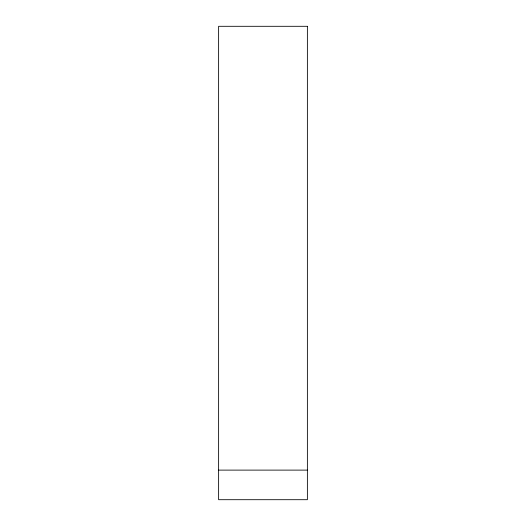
<?xml version="1.0" encoding="UTF-8"?>
<svg xmlns="http://www.w3.org/2000/svg" width="526" height="526" viewBox="0 0 526 526"><rect width="100%" height="100%" fill="white"/><g stroke="black" fill="none" stroke-linecap="round" stroke-linejoin="round"><path stroke-width="0.79" d="M218.619 470.112L307.381 470.112M307.381 26.3L218.619 26.3L218.619 499.7L307.381 499.7L307.381 26.3"/></g></svg>
